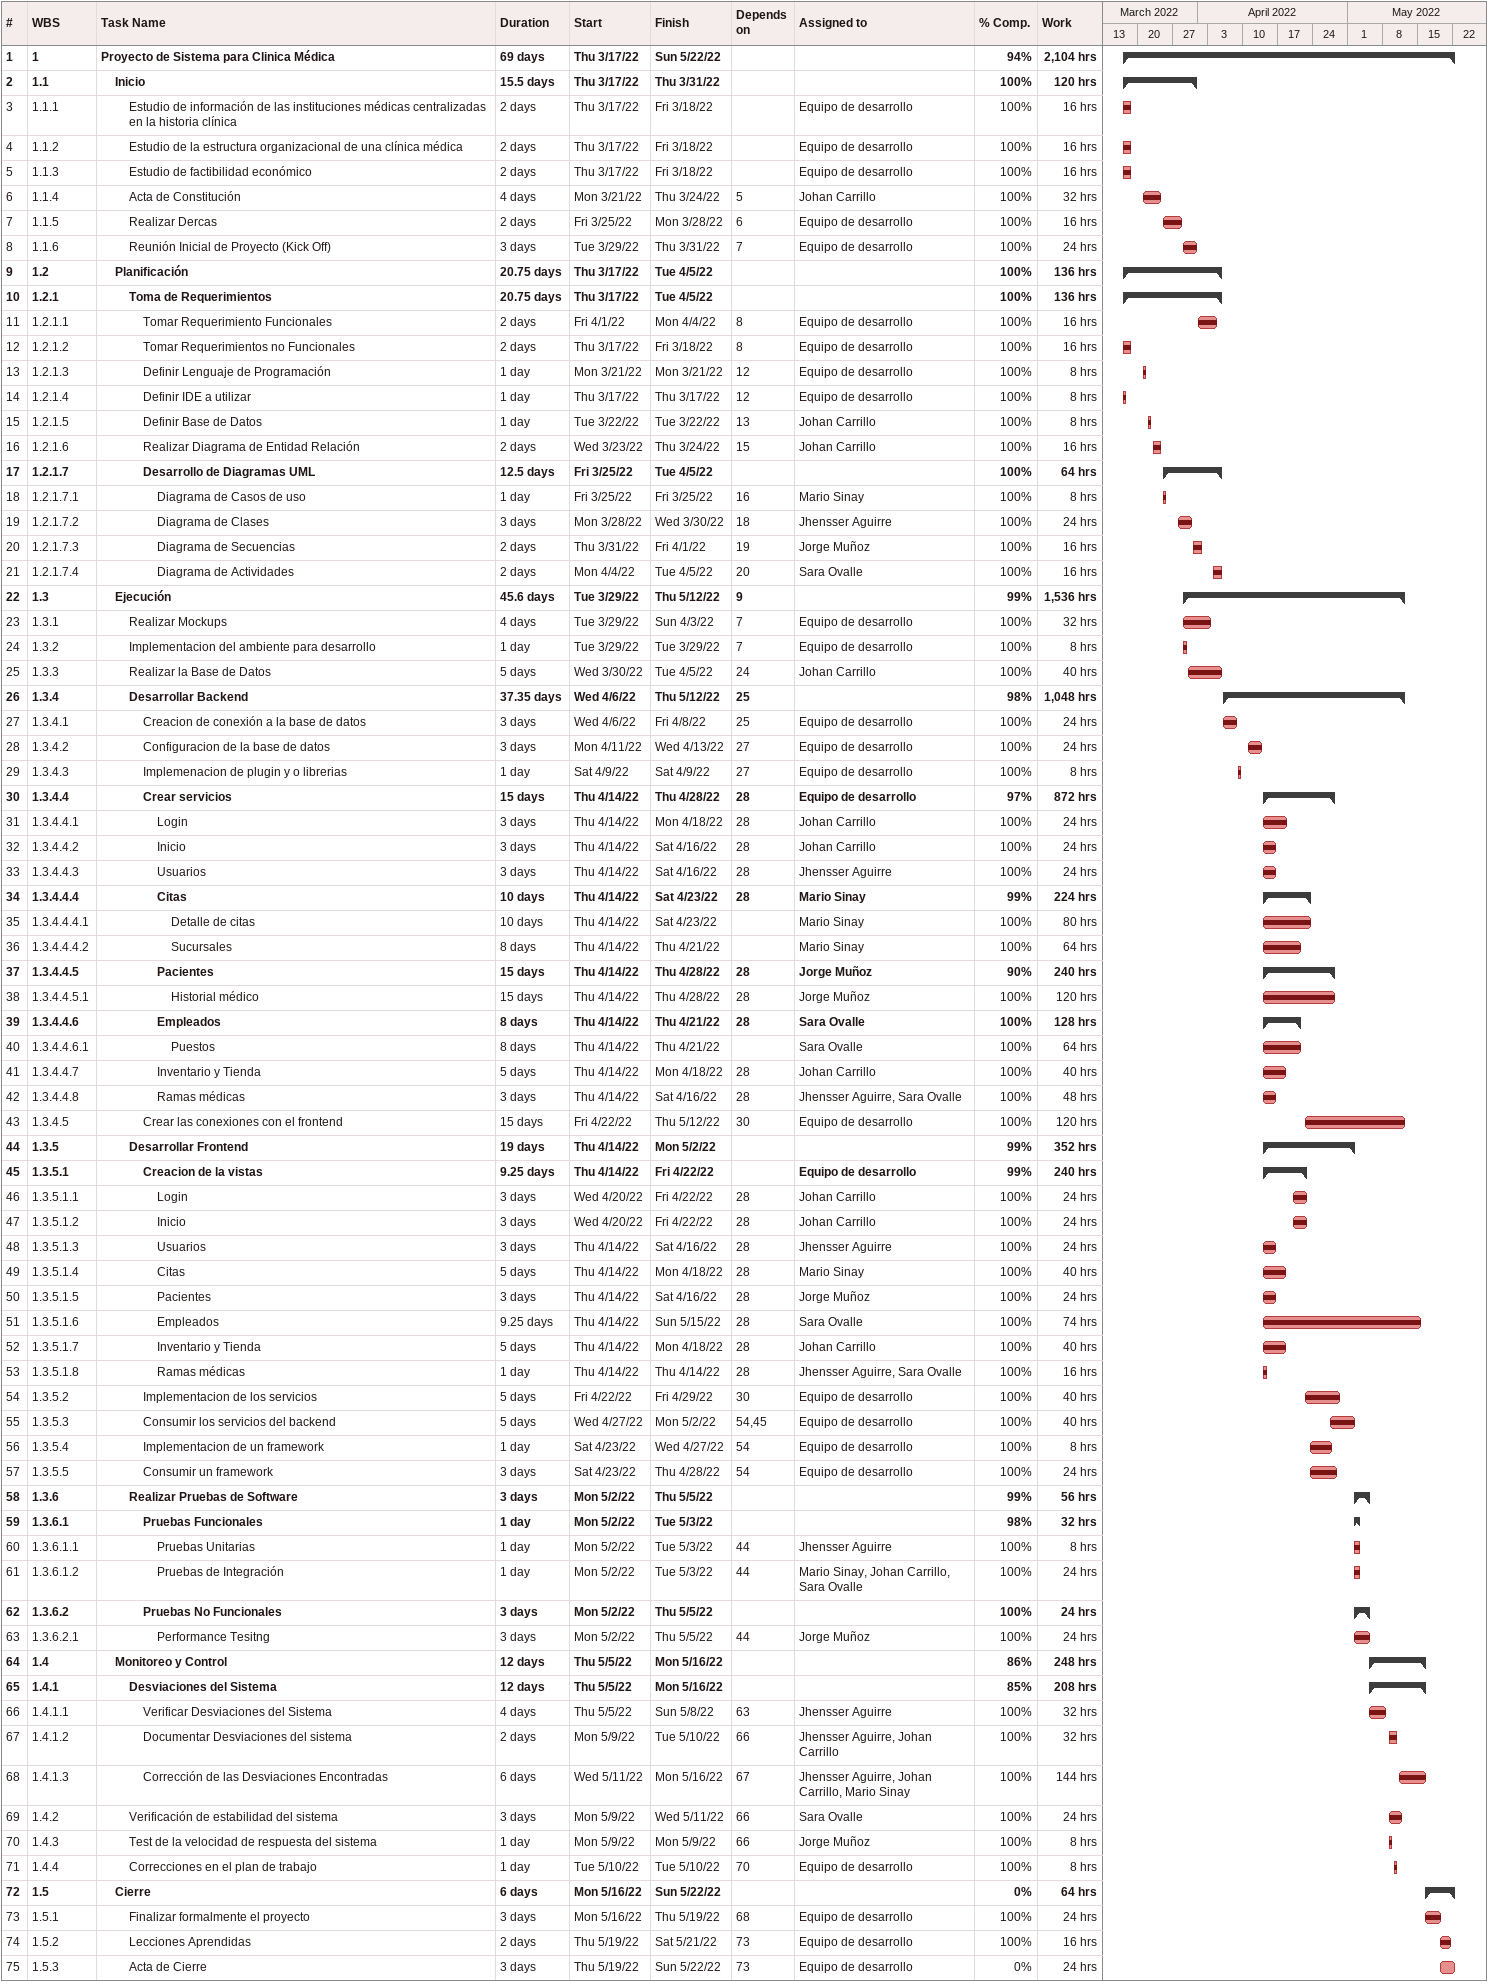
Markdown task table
| ID | WBS | Task | Duration | Start | Finish | Predecessors | Resources | % complete | Work (h) |
|---|---|---|---|---|---|---|---|---|---|
| 1 | 1 | **Proyecto de Sistema para Clinica Médica** | 69d | 2022-03-17 | 2022-05-22 |  |  | 94 | 2104 |
| 2 | 1.1 | **Inicio** | 15.5d | 2022-03-17 | 2022-03-31 |  |  | 100 | 120 |
| 3 | 1.1.1 | Estudio de información de las instituciones médicas centralizadas en la historia clínica | 2d | 2022-03-17 | 2022-03-18 |  | Equipo de desarrollo | 100 | 16 |
| 4 | 1.1.2 | Estudio de la estructura organizacional de una clínica médica | 2d | 2022-03-17 | 2022-03-18 |  | Equipo de desarrollo | 100 | 16 |
| 5 | 1.1.3 | Estudio de factibilidad económico | 2d | 2022-03-17 | 2022-03-18 |  | Equipo de desarrollo | 100 | 16 |
| 6 | 1.1.4 | Acta de Constitución | 4d | 2022-03-21 | 2022-03-24 | 5 | Johan Carrillo | 100 | 32 |
| 7 | 1.1.5 | Realizar Dercas | 2d | 2022-03-25 | 2022-03-28 | 6 | Equipo de desarrollo | 100 | 16 |
| 8 | 1.1.6 | Reunión Inicial de Proyecto (Kick Off) | 3d | 2022-03-29 | 2022-03-31 | 7 | Equipo de desarrollo | 100 | 24 |
| 9 | 1.2 | **Planificación** | 20.75d | 2022-03-17 | 2022-04-05 |  |  | 100 | 136 |
| 10 | 1.2.1 | **Toma de Requerimientos** | 20.75d | 2022-03-17 | 2022-04-05 |  |  | 100 | 136 |
| 11 | 1.2.1.1 | Tomar Requerimiento Funcionales | 2d | 2022-04-01 | 2022-04-04 | 8 | Equipo de desarrollo | 100 | 16 |
| 12 | 1.2.1.2 | Tomar Requerimientos no Funcionales | 2d | 2022-03-17 | 2022-03-18 | 8 | Equipo de desarrollo | 100 | 16 |
| 13 | 1.2.1.3 | Definir Lenguaje de Programación | 1d | 2022-03-21 | 2022-03-21 | 12 | Equipo de desarrollo | 100 | 8 |
| 14 | 1.2.1.4 | Definir IDE a utilizar | 1d | 2022-03-17 | 2022-03-17 | 12 | Equipo de desarrollo | 100 | 8 |
| 15 | 1.2.1.5 | Definir Base de Datos | 1d | 2022-03-22 | 2022-03-22 | 13 | Johan Carrillo | 100 | 8 |
| 16 | 1.2.1.6 | Realizar Diagrama de Entidad Relación | 2d | 2022-03-23 | 2022-03-24 | 15 | Johan Carrillo | 100 | 16 |
| 17 | 1.2.1.7 | **Desarrollo de Diagramas UML** | 12.5d | 2022-03-25 | 2022-04-05 |  |  | 100 | 64 |
| 18 | 1.2.1.7.1 | Diagrama de Casos de uso | 1d | 2022-03-25 | 2022-03-25 | 16 | Mario Sinay | 100 | 8 |
| 19 | 1.2.1.7.2 | Diagrama de Clases | 3d | 2022-03-28 | 2022-03-30 | 18 | Jhensser Aguirre | 100 | 24 |
| 20 | 1.2.1.7.3 | Diagrama de Secuencias | 2d | 2022-03-31 | 2022-04-01 | 19 | Jorge Muñoz | 100 | 16 |
| 21 | 1.2.1.7.4 | Diagrama de Actividades | 2d | 2022-04-04 | 2022-04-05 | 20 | Sara Ovalle | 100 | 16 |
| 22 | 1.3 | **Ejecución** | 45.6d | 2022-03-29 | 2022-05-12 | 9 |  | 99 | 1536 |
| 23 | 1.3.1 | Realizar Mockups | 4d | 2022-03-29 | 2022-04-03 | 7 | Equipo de desarrollo | 100 | 32 |
| 24 | 1.3.2 | Implementacion del ambiente para desarrollo | 1d | 2022-03-29 | 2022-03-29 | 7 | Equipo de desarrollo | 100 | 8 |
| 25 | 1.3.3 | Realizar la Base de Datos | 5d | 2022-03-30 | 2022-04-05 | 24 | Johan Carrillo | 100 | 40 |
| 26 | 1.3.4 | **Desarrollar Backend** | 37.35d | 2022-04-06 | 2022-05-12 | 25 |  | 98 | 1048 |
| 27 | 1.3.4.1 | Creacion de conexión a la base de datos | 3d | 2022-04-06 | 2022-04-08 | 25 | Equipo de desarrollo | 100 | 24 |
| 28 | 1.3.4.2 | Configuracion de la base de datos | 3d | 2022-04-11 | 2022-04-13 | 27 | Equipo de desarrollo | 100 | 24 |
| 29 | 1.3.4.3 | Implemenacion de plugin y o librerias | 1d | 2022-04-09 | 2022-04-09 | 27 | Equipo de desarrollo | 100 | 8 |
| 30 | 1.3.4.4 | **Crear servicios** | 15d | 2022-04-14 | 2022-04-28 | 28 | Equipo de desarrollo | 97 | 872 |
| 31 | 1.3.4.4.1 | Login | 3d | 2022-04-14 | 2022-04-18 | 28 | Johan Carrillo | 100 | 24 |
| 32 | 1.3.4.4.2 | Inicio | 3d | 2022-04-14 | 2022-04-16 | 28 | Johan Carrillo | 100 | 24 |
| 33 | 1.3.4.4.3 | Usuarios | 3d | 2022-04-14 | 2022-04-16 | 28 | Jhensser Aguirre | 100 | 24 |
| 34 | 1.3.4.4.4 | **Citas** | 10d | 2022-04-14 | 2022-04-23 | 28 | Mario Sinay | 99 | 224 |
| 35 | 1.3.4.4.4.1 | Detalle de citas | 10d | 2022-04-14 | 2022-04-23 |  | Mario Sinay | 100 | 80 |
| 36 | 1.3.4.4.4.2 | Sucursales | 8d | 2022-04-14 | 2022-04-21 |  | Mario Sinay | 100 | 64 |
| 37 | 1.3.4.4.5 | **Pacientes** | 15d | 2022-04-14 | 2022-04-28 | 28 | Jorge Muñoz | 90 | 240 |
| 38 | 1.3.4.4.5.1 | Historial médico | 15d | 2022-04-14 | 2022-04-28 | 28 | Jorge Muñoz | 100 | 120 |
| 39 | 1.3.4.4.6 | **Empleados** | 8d | 2022-04-14 | 2022-04-21 | 28 | Sara Ovalle | 100 | 128 |
| 40 | 1.3.4.4.6.1 | Puestos | 8d | 2022-04-14 | 2022-04-21 |  | Sara Ovalle | 100 | 64 |
| 41 | 1.3.4.4.7 | Inventario y Tienda | 5d | 2022-04-14 | 2022-04-18 | 28 | Johan Carrillo | 100 | 40 |
| 42 | 1.3.4.4.8 | Ramas médicas | 3d | 2022-04-14 | 2022-04-16 | 28 | Jhensser Aguirre, Sara Ovalle | 100 | 48 |
| 43 | 1.3.4.5 | Crear las conexiones con el frontend | 15d | 2022-04-22 | 2022-05-12 | 30 | Equipo de desarrollo | 100 | 120 |
| 44 | 1.3.5 | **Desarrollar Frontend** | 19d | 2022-04-14 | 2022-05-02 |  |  | 99 | 352 |
| 45 | 1.3.5.1 | **Creacion de la vistas** | 9.25d | 2022-04-14 | 2022-04-22 |  | Equipo de desarrollo | 99 | 240 |
| 46 | 1.3.5.1.1 | Login | 3d | 2022-04-20 | 2022-04-22 | 28 | Johan Carrillo | 100 | 24 |
| 47 | 1.3.5.1.2 | Inicio | 3d | 2022-04-20 | 2022-04-22 | 28 | Johan Carrillo | 100 | 24 |
| 48 | 1.3.5.1.3 | Usuarios | 3d | 2022-04-14 | 2022-04-16 | 28 | Jhensser Aguirre | 100 | 24 |
| 49 | 1.3.5.1.4 | Citas | 5d | 2022-04-14 | 2022-04-18 | 28 | Mario Sinay | 100 | 40 |
| 50 | 1.3.5.1.5 | Pacientes | 3d | 2022-04-14 | 2022-04-16 | 28 | Jorge Muñoz | 100 | 24 |
| 51 | 1.3.5.1.6 | Empleados | 9.25d | 2022-04-14 | 2022-05-15 | 28 | Sara Ovalle | 100 | 74 |
| 52 | 1.3.5.1.7 | Inventario y Tienda | 5d | 2022-04-14 | 2022-04-18 | 28 | Johan Carrillo | 100 | 40 |
| 53 | 1.3.5.1.8 | Ramas médicas | 1d | 2022-04-14 | 2022-04-14 | 28 | Jhensser Aguirre, Sara Ovalle | 100 | 16 |
| 54 | 1.3.5.2 | Implementacion de los servicios | 5d | 2022-04-22 | 2022-04-29 | 30 | Equipo de desarrollo | 100 | 40 |
| 55 | 1.3.5.3 | Consumir los servicios del backend | 5d | 2022-04-27 | 2022-05-02 | 54, 45 | Equipo de desarrollo | 100 | 40 |
| 56 | 1.3.5.4 | Implementacion de un framework | 1d | 2022-04-23 | 2022-04-27 | 54 | Equipo de desarrollo | 100 | 8 |
| 57 | 1.3.5.5 | Consumir un framework | 3d | 2022-04-23 | 2022-04-28 | 54 | Equipo de desarrollo | 100 | 24 |
| 58 | 1.3.6 | **Realizar Pruebas de Software** | 3d | 2022-05-02 | 2022-05-05 |  |  | 99 | 56 |
| 59 | 1.3.6.1 | **Pruebas Funcionales** | 1d | 2022-05-02 | 2022-05-03 |  |  | 98 | 32 |
| 60 | 1.3.6.1.1 | Pruebas Unitarias | 1d | 2022-05-02 | 2022-05-03 | 44 | Jhensser Aguirre | 100 | 8 |
| 61 | 1.3.6.1.2 | Pruebas de Integración | 1d | 2022-05-02 | 2022-05-03 | 44 | Mario Sinay, Johan Carrillo, Sara Ovalle | 100 | 24 |
| 62 | 1.3.6.2 | **Pruebas No Funcionales** | 3d | 2022-05-02 | 2022-05-05 |  |  | 100 | 24 |
| 63 | 1.3.6.2.1 | Performance Tesitng | 3d | 2022-05-02 | 2022-05-05 | 44 | Jorge Muñoz | 100 | 24 |
| 64 | 1.4 | **Monitoreo y Control** | 12d | 2022-05-05 | 2022-05-16 |  |  | 86 | 248 |
| 65 | 1.4.1 | **Desviaciones del Sistema** | 12d | 2022-05-05 | 2022-05-16 |  |  | 85 | 208 |
| 66 | 1.4.1.1 | Verificar Desviaciones del Sistema | 4d | 2022-05-05 | 2022-05-08 | 63 | Jhensser Aguirre | 100 | 32 |
| 67 | 1.4.1.2 | Documentar Desviaciones del sistema | 2d | 2022-05-09 | 2022-05-10 | 66 | Jhensser Aguirre, Johan Carrillo | 100 | 32 |
| 68 | 1.4.1.3 | Corrección de las Desviaciones Encontradas | 6d | 2022-05-11 | 2022-05-16 | 67 | Jhensser Aguirre, Johan Carrillo, Mario Sinay | 100 | 144 |
| 69 | 1.4.2 | Verificación de estabilidad del sistema | 3d | 2022-05-09 | 2022-05-11 | 66 | Sara Ovalle | 100 | 24 |
| 70 | 1.4.3 | Test de la velocidad de respuesta del sistema | 1d | 2022-05-09 | 2022-05-09 | 66 | Jorge Muñoz | 100 | 8 |
| 71 | 1.4.4 | Correcciones en el plan de trabajo | 1d | 2022-05-10 | 2022-05-10 | 70 | Equipo de desarrollo | 100 | 8 |
| 72 | 1.5 | **Cierre** | 6d | 2022-05-16 | 2022-05-22 |  |  | 0 | 64 |
| 73 | 1.5.1 | Finalizar formalmente el proyecto | 3d | 2022-05-16 | 2022-05-19 | 68 | Equipo de desarrollo | 100 | 24 |
| 74 | 1.5.2 | Lecciones Aprendidas | 2d | 2022-05-19 | 2022-05-21 | 73 | Equipo de desarrollo | 100 | 16 |
| 75 | 1.5.3 | Acta de Cierre | 3d | 2022-05-19 | 2022-05-22 | 73 | Equipo de desarrollo | 0 | 24 |
